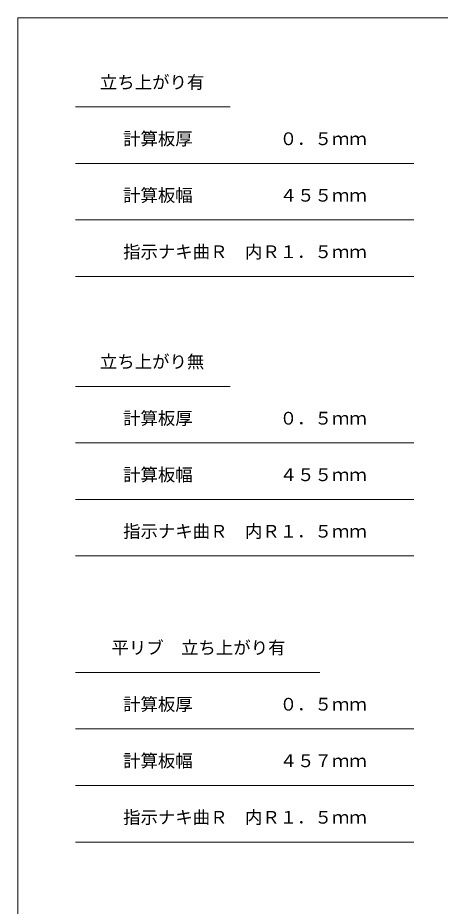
# Model space of a CAD drawing. Units: millimetres on the paper, with parts at other scales. Extents: x -208 to 189, y -184 to 139.
# Drawn here: x -208.4 to -135.6, y -13.6 to 139.4 of the extents above; entities that cross this region are included whole.
import ezdxf
from ezdxf.enums import TextEntityAlignment as Align

# ---------------------------------------------------------------- set-up
doc = ezdxf.new("R2010")
doc.units = ezdxf.units.MM
doc.layers.add('1-1', color=7, linetype='Continuous', lineweight=18)
doc.layers.add('F-F', color=5, linetype='Continuous', lineweight=18)
doc.styles.add('ＭＳ ゴシック', font='')
doc.styles.get('ＭＳ ゴシック').set_extended_font_data('MS Gothic')

msp = doc.modelspace()

# ---------------------------------------------------------------- linework, layer by layer
at = {"layer": '1-1', "color": 1}
for p, q in [((-198.468, 124.087), (-171.812, 124.087)), ((-198.468, 114.352), (-140.168, 114.352)), ((-198.468, 104.617), (-140.168, 104.617)), ((-198.468, 94.882), (-140.168, 94.882)), ((-198.468, 75.947), (-171.812, 75.947)), ((-198.468, 66.212), (-140.168, 66.212)), ((-198.468, 56.477), (-140.168, 56.477)), ((-198.468, 46.742), (-140.168, 46.742)), ((-198.468, 26.68), (-156.358, 26.68)), ((-198.468, 16.945), (-140.168, 16.945)), ((-198.468, 7.21), (-140.168, 7.21)), ((-198.468, -2.525), (-140.168, -2.525))]:
    msp.add_line(p, q, dxfattribs=at)
at = {"layer": 'F-F', "color": 7}
for p, q in [((-208.437, 139.449), (-208.437, -139.581)), ((-208.437, 139.439), (189.163, 139.439)), ((-208.427, 139.449), (-208.427, -139.581))]:
    msp.add_line(p, q, dxfattribs=at)

# ---------------------------------------------------------------- texts
at = {"layer": '1-1', "style": 'ＭＳ ゴシック'}
for s, p in [('立ち上がり有', (-194.289, 126.587)), ('計算板厚\u3000\u3000\u3000\u3000\u3000０．５ｍｍ', (-190.289, 116.852)), ('計算板幅\u3000\u3000\u3000\u3000\u3000４５５ｍｍ', (-190.289, 107.117)), ('指示ナキ曲Ｒ\u3000内Ｒ１．５ｍｍ', (-190.289, 97.382)), ('立ち上がり無', (-194.289, 78.447)), ('計算板厚\u3000\u3000\u3000\u3000\u3000０．５ｍｍ', (-190.289, 68.712)), ('計算板幅\u3000\u3000\u3000\u3000\u3000４５５ｍｍ', (-190.289, 58.977)), ('指示ナキ曲Ｒ\u3000内Ｒ１．５ｍｍ', (-190.289, 49.242)), ('平リブ\u3000立ち上がり有', (-192.289, 29.18)), ('計算板厚\u3000\u3000\u3000\u3000\u3000０．５ｍｍ', (-190.289, 19.445)), ('計算板幅\u3000\u3000\u3000\u3000\u3000４５７ｍｍ', (-190.289, 9.71)), ('指示ナキ曲Ｒ\u3000内Ｒ１．５ｍｍ', (-190.289, -0.025))]:
    msp.add_text(s, height=2.199, dxfattribs=at).set_placement(p, align=Align.BOTTOM_LEFT)

doc.saveas('drawing.dxf')
